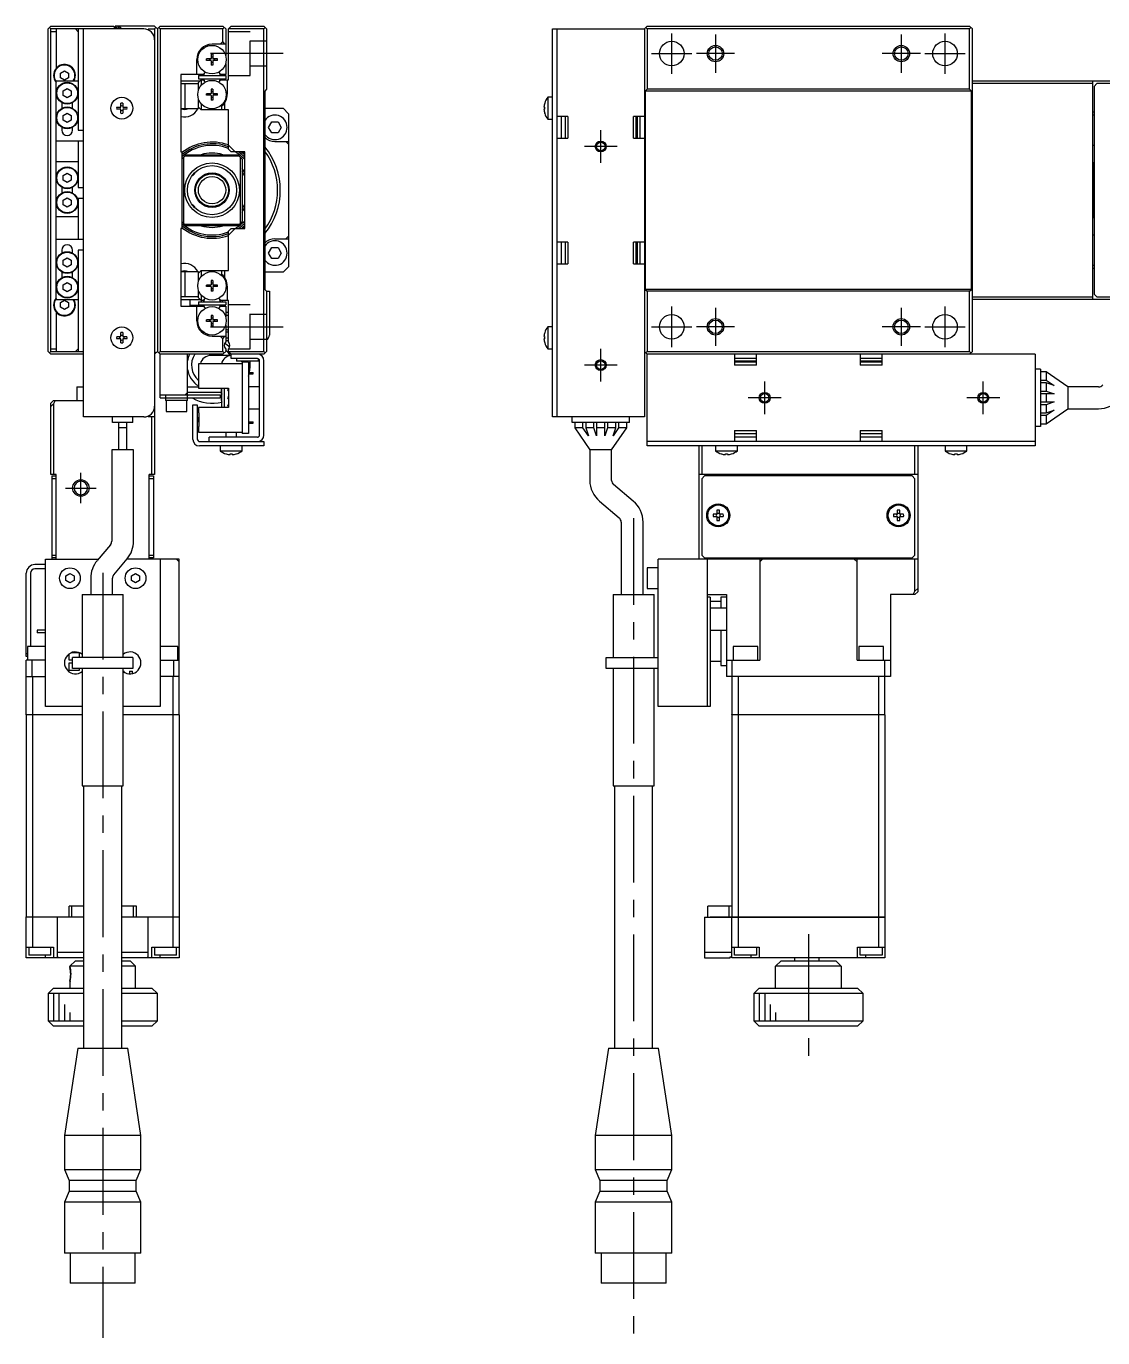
# Model space of a CAD drawing. Extents: x 0 to 743, y -8 to 393.
# Drawn here: x 393.2 to 590.2, y 75.8 to 315.8 of the extents above; entities that cross this region are included whole.
import ezdxf

# ---------------------------------------------------------------- set-up
doc = ezdxf.new("R2010")
doc.units = 0
doc.header["$LTSCALE"] = 0.5
doc.linetypes.add('CENTER', pattern=[50.8, 31.75, -6.35, 6.35, -6.35])
doc.linetypes.add('DASHED', pattern=[19.05, 12.7, -6.35])
for name, color, linetype in [('MSM_CENTER', 1, 'CENTER'), ('MSM_CONTINUOUS', 7, 'CONTINUOUS'), ('MSM_DASHED', 4, 'DASHED'), ('MSM_NARROW', 5, 'CONTINUOUS')]:
    doc.layers.add(name, color=color, linetype=linetype)

msp = doc.modelspace()

# ---------------------------------------------------------------- linework, layer by layer
at = {"layer": 'MSM_CENTER'}
for p, q in [((511.34, 307.09), (511.34, 314.49)), ((561.34, 307.09), (561.34, 314.49)), ((519.34, 314.29), (519.34, 307.29)), ((553.34, 314.29), (553.34, 307.29)), ((440.26, 310.79), (426.96, 310.79)), ((507.64, 310.79), (515.04, 310.79)), ((522.84, 310.79), (515.84, 310.79)), ((556.84, 310.79), (549.84, 310.79)), ((557.64, 310.79), (565.04, 310.79)), ((498.34, 290.79), (498.34, 296.79)), ((501.34, 293.79), (495.34, 293.79)), ((423.65, 288.54), (423.65, 288.54)), ((511.34, 257.09), (511.34, 264.49)), ((519.34, 264.29), (519.34, 257.29)), ((553.34, 264.29), (553.34, 257.29)), ((561.34, 257.09), (561.34, 264.49)), ((426.96, 260.79), (440.26, 260.79)), ((507.64, 260.79), (515.04, 260.79)), ((522.84, 260.79), (515.84, 260.79)), ((556.84, 260.79), (549.84, 260.79)), ((557.64, 260.79), (565.04, 260.79)), ((498.34, 250.79), (498.34, 256.79)), ((501.34, 253.79), (495.34, 253.79)), ((528.34, 244.79), (528.34, 250.79)), ((568.34, 244.79), (568.34, 250.79)), ((531.34, 247.79), (525.34, 247.79)), ((571.34, 247.79), (565.34, 247.79)), ((403.21, 228.49), (403.21, 234.09)), ((400.41, 231.29), (406.01, 231.29)), ((504.34, 225.79), (504.34, 75.79)), ((407.21, 215.79), (407.21, 75.79)), ((536.34, 149.64), (536.34, 125.79)), ((401.21, 143.79), (401.22, 143.79))]:
    msp.add_line(p, q, dxfattribs=at)
at = {"layer": 'MSM_CONTINUOUS'}
for p, q in [((397.21, 315.29), (397.71, 315.79)), ((397.21, 256.29), (397.21, 315.29)), ((397.71, 315.29), (397.46, 315.54)), ((397.71, 315.79), (409.21, 315.79)), ((414.71, 315.29), (397.71, 315.29)), ((397.71, 256.29), (397.71, 315.29)), ((398.71, 314.79), (397.71, 314.79)), ((398.71, 315.29), (398.71, 308.12)), ((402.21, 315.29), (402.71, 314.79)), ((402.71, 315.29), (402.71, 296.79)), ((403.71, 244.29), (403.71, 315.29)), ((409.21, 315.79), (409.71, 315.29)), ((409.46, 315.54), (409.21, 315.29)), ((409.31, 315.69), (409.51, 315.69)), ((409.41, 315.69), (409.51, 315.79)), ((416.71, 315.79), (409.51, 315.79)), ((409.81, 315.29), (409.81, 315.39)), ((409.99, 315.79), (409.99, 315.29)), ((410.71, 315.29), (410.21, 315.79)), ((410.21, 315.29), (410.21, 315.79)), ((415.51, 315.29), (416.71, 315.29)), ((417.21, 315.29), (416.71, 315.79)), ((416.96, 315.54), (416.71, 315.29)), ((416.71, 315.29), (416.71, 233.79)), ((417.21, 315.29), (417.71, 315.79)), ((417.21, 315.29), (417.21, 256.29)), ((417.71, 315.29), (417.46, 315.54)), ((417.71, 315.79), (429.21, 315.79)), ((417.71, 315.29), (417.71, 256.29)), ((429.21, 315.29), (417.71, 315.29)), ((429.21, 315.79), (429.71, 315.29)), ((429.46, 315.54), (429.21, 315.29)), ((429.21, 312.99), (429.21, 315.29)), ((429.71, 315.29), (429.71, 310.41)), ((430.21, 315.29), (430.71, 315.79)), ((430.21, 305.99), (430.21, 315.29)), ((436.71, 315.29), (430.21, 315.29)), ((430.71, 315.79), (436.71, 315.79)), ((436.71, 315.79), (437.21, 315.29)), ((436.96, 315.54), (436.71, 315.29)), ((436.71, 256.29), (436.71, 315.29)), ((437.21, 315.29), (437.21, 304.29)), ((489.54, 315.29), (506.34, 315.29)), ((489.54, 244.29), (489.54, 315.29)), ((490.34, 244.29), (490.34, 315.29)), ((506.84, 315.79), (506.34, 315.29)), ((506.34, 315.29), (506.34, 244.29)), ((506.59, 315.54), (506.84, 315.29)), ((506.84, 315.79), (565.84, 315.79)), ((506.84, 315.29), (506.84, 304.29)), ((565.84, 315.29), (506.84, 315.29)), ((566.34, 315.29), (565.84, 315.79)), ((565.84, 315.29), (566.09, 315.54)), ((565.84, 304.29), (565.84, 315.29)), ((566.34, 256.29), (566.34, 315.29)), ((429.71, 312.49), (427.21, 312.49)), ((429.21, 312.99), (428.71, 312.49)), ((429.57, 312.49), (429.21, 312.99)), ((424.41, 306.99), (424.41, 309.69)), ((427.01, 309.84), (426.21, 309.84)), ((426.21, 309.55), (426.21, 309.84)), ((426.74, 309.84), (426.74, 309.55)), ((427.36, 310.69), (427.07, 310.69)), ((427.07, 310.69), (427.07, 309.9)), ((427.36, 310.16), (427.07, 310.16)), ((427.36, 310.69), (427.36, 309.9)), ((428.21, 309.84), (427.42, 309.84)), ((427.68, 309.84), (427.68, 309.55)), ((428.21, 309.55), (428.21, 309.84)), ((399.46, 307.23), (400.21, 307.66)), ((399.46, 306.36), (399.46, 307.23)), ((400.21, 307.66), (400.96, 307.23)), ((400.96, 307.23), (400.96, 306.36)), ((425.84, 307.29), (425.66, 306.99)), ((427.01, 309.55), (426.21, 309.55)), ((427.07, 309.49), (427.07, 308.69)), ((427.07, 309.22), (427.36, 309.22)), ((427.36, 308.69), (427.07, 308.69)), ((427.36, 309.49), (427.36, 308.69)), ((428.21, 309.55), (427.42, 309.55)), ((428.76, 306.99), (428.59, 307.29)), ((429.71, 308.98), (429.71, 306.99)), ((398.71, 305.79), (402.71, 305.79)), ((398.71, 265.79), (398.71, 305.79)), ((400.21, 305.93), (399.46, 306.36)), ((400.96, 306.36), (400.21, 305.93)), ((421.51, 306.99), (421.51, 292.79)), ((425.66, 306.99), (421.51, 306.99)), ((421.51, 305.79), (425.01, 305.79)), ((424.71, 305.24), (421.51, 305.24)), ((422.21, 305.24), (422.21, 300.74)), ((424.71, 306.79), (424.71, 306.19)), ((424.71, 306.79), (429.71, 306.79)), ((424.71, 306.19), (429.71, 306.19)), ((424.71, 305.49), (425.21, 305.99)), ((424.71, 304.01), (424.71, 305.49)), ((425.21, 305.99), (425.21, 304.95)), ((425.21, 305.99), (425.66, 305.99)), ((425.79, 305.77), (425.66, 305.99)), ((425.78, 305.79), (425.79, 305.79)), ((428.76, 305.99), (428.64, 305.77)), ((428.64, 305.79), (428.65, 305.79)), ((429.71, 306.99), (428.76, 306.99)), ((428.76, 305.99), (430.21, 305.99)), ((429.71, 306.79), (429.71, 306.19)), ((429.99, 305.99), (429.99, 303.34)), ((566.34, 305.79), (609.84, 305.79)), ((588.34, 305.29), (566.34, 305.29)), ((588.34, 305.79), (588.34, 265.79)), ((589.14, 305.29), (588.64, 304.79)), ((603.14, 305.29), (589.14, 305.29)), ((399.96, 303.98), (400.71, 304.41)), ((399.96, 303.11), (399.96, 303.98)), ((400.71, 302.68), (399.96, 303.11)), ((400.71, 304.41), (401.46, 303.98)), ((401.46, 303.11), (400.71, 302.68)), ((401.46, 303.98), (401.46, 303.11)), ((424.71, 300.74), (424.71, 302.58)), ((427.01, 303.44), (426.21, 303.44)), ((426.21, 303.15), (426.21, 303.44)), ((427.01, 303.15), (426.21, 303.15)), ((426.74, 303.44), (426.74, 303.15)), ((427.36, 304.29), (427.07, 304.29)), ((427.07, 304.29), (427.07, 303.5)), ((427.36, 303.76), (427.07, 303.76)), ((427.07, 303.09), (427.07, 302.29)), ((427.07, 302.82), (427.36, 302.82)), ((427.36, 304.29), (427.36, 303.5)), ((427.36, 303.09), (427.36, 302.29)), ((428.21, 303.44), (427.42, 303.44)), ((428.21, 303.15), (427.42, 303.15)), ((427.68, 303.44), (427.68, 303.15)), ((428.21, 303.15), (428.21, 303.44)), ((437.21, 304.29), (436.86, 303.94)), ((436.86, 303.94), (436.86, 267.64)), ((489.54, 302.79), (488.64, 302.79)), ((488.64, 302.79), (488.64, 298.79)), ((506.84, 304.29), (506.49, 303.94)), ((506.49, 303.94), (506.49, 267.64)), ((566.19, 303.94), (506.49, 303.94)), ((565.84, 304.29), (506.84, 304.29)), ((566.19, 303.94), (565.84, 304.29)), ((566.19, 267.64), (566.19, 303.94)), ((588.64, 304.79), (588.64, 266.79)), ((399.71, 301.81), (399.71, 300.78)), ((401.71, 300.78), (401.71, 301.81)), ((409.79, 300.99), (410.51, 300.99)), ((410.51, 300.59), (409.79, 300.59)), ((410.51, 300.99), (410.51, 301.72)), ((410.51, 299.86), (410.51, 300.59)), ((410.91, 301.72), (410.91, 300.99)), ((410.91, 300.99), (411.64, 300.99)), ((411.64, 300.59), (410.91, 300.59)), ((410.91, 300.59), (410.91, 299.86)), ((421.51, 300.74), (424.71, 300.74)), ((425.21, 300.49), (424.71, 300.99)), ((425.21, 301.63), (425.21, 300.49)), ((430.21, 300.49), (425.21, 300.49)), ((427.36, 302.29), (427.07, 302.29)), ((429.01, 300.49), (429.01, 301.21)), ((429.51, 301.78), (429.51, 300.49)), ((430.21, 293.29), (430.21, 300.49)), ((436.86, 300.79), (440.21, 300.79)), ((441.21, 299.79), (440.21, 300.79)), ((487.95, 300.99), (488.08, 300.99)), ((488.08, 300.59), (487.95, 300.59)), ((488.08, 301.74), (488.08, 301.72)), ((488.08, 300.99), (488.08, 300.59)), ((588.64, 300.04), (588.34, 300.04)), ((399.96, 299.48), (400.71, 299.91)), ((399.96, 298.61), (399.96, 299.48)), ((400.71, 298.18), (399.96, 298.61)), ((400.71, 299.91), (401.46, 299.48)), ((401.46, 298.61), (400.71, 298.18)), ((401.46, 299.48), (401.46, 298.61)), ((437.56, 297.29), (438.14, 298.29)), ((438.14, 298.29), (439.29, 298.29)), ((439.29, 298.29), (439.87, 297.29)), ((441.21, 299.79), (441.21, 271.79)), ((488.08, 299.86), (488.08, 299.84)), ((488.64, 298.79), (489.54, 298.79)), ((492.34, 299.29), (490.34, 299.29)), ((491.14, 295.29), (491.14, 299.29)), ((491.84, 299.29), (491.84, 295.29)), ((492.34, 299.29), (492.34, 295.29)), ((504.34, 295.29), (504.34, 299.29)), ((506.34, 299.29), (504.34, 299.29)), ((504.84, 295.29), (504.84, 299.29)), ((505.04, 295.29), (505.04, 299.29)), ((505.54, 295.29), (505.54, 299.29)), ((588.64, 299.54), (588.34, 299.54)), ((399.71, 297.31), (399.71, 296.79)), ((401.71, 296.79), (401.71, 297.31)), ((402.71, 296.79), (403.71, 296.79)), ((438.14, 296.29), (437.56, 297.29)), ((439.29, 296.29), (438.14, 296.29)), ((439.87, 297.29), (439.29, 296.29)), ((490.34, 295.29), (492.34, 295.29)), ((504.34, 295.29), (506.34, 295.29)), ((403.71, 294.79), (398.71, 294.79)), ((402.71, 294.79), (402.71, 286.29)), ((430.21, 294), (431.42, 292.79)), ((430.71, 292.79), (430.21, 293.29)), ((438.71, 294.69), (441.21, 294.69)), ((440.71, 294.69), (441.21, 294.19)), ((588.34, 294.04), (588.64, 294.04)), ((402.71, 290.99), (398.71, 290.99)), ((421.51, 292.79), (421.71, 292.79)), ((421.71, 292.79), (421.71, 278.79)), ((421.71, 291.49), (422.51, 292.29)), ((422.01, 291.79), (422.01, 279.79)), ((432.21, 291.99), (422.21, 291.99)), ((422.51, 292.29), (431.91, 292.29)), ((433.21, 292.79), (430.71, 292.79)), ((431.91, 292.29), (432.71, 291.49)), ((432.41, 279.79), (432.41, 291.79)), ((432.71, 291.49), (432.71, 280.09)), ((433.21, 278.79), (433.21, 292.79)), ((588.54, 290.79), (588.34, 290.59)), ((588.54, 290.79), (588.54, 280.79)), ((588.64, 290.79), (588.54, 290.79)), ((399.96, 288.48), (400.71, 288.91)), ((399.96, 287.61), (399.96, 288.48)), ((400.71, 288.91), (401.46, 288.48)), ((401.46, 288.48), (401.46, 287.61)), ((423.65, 288.54), (423.79, 288.54)), ((423.79, 288.54), (424.01, 288.77)), ((423.79, 288.54), (423.79, 288.71)), ((424.01, 288.96), (424.01, 288.77)), ((399.71, 286.31), (399.71, 285.28)), ((400.71, 287.18), (399.96, 287.61)), ((401.46, 287.61), (400.71, 287.18)), ((401.71, 285.28), (401.71, 286.31)), ((402.71, 286.29), (403.71, 286.29)), ((399.96, 283.98), (400.71, 284.41)), ((399.96, 283.11), (399.96, 283.98)), ((400.71, 284.41), (401.46, 283.98)), ((401.46, 283.98), (401.46, 283.11)), ((403.71, 284.29), (402.71, 284.29)), ((402.71, 284.29), (402.71, 276.79)), ((398.71, 280.99), (402.71, 280.99)), ((400.71, 282.68), (399.96, 283.11)), ((401.46, 283.11), (400.71, 282.68)), ((423.79, 283.04), (423.65, 283.04)), ((423.79, 282.87), (423.79, 283.04)), ((424.01, 282.82), (423.79, 283.04)), ((424.01, 282.82), (424.01, 282.63)), ((588.34, 280.99), (588.54, 280.79)), ((421.71, 278.79), (421.51, 278.79)), ((421.51, 278.79), (421.51, 264.59)), ((422.51, 279.29), (421.71, 280.09)), ((422.21, 279.59), (432.21, 279.59)), ((431.91, 279.29), (422.51, 279.29)), ((431.42, 278.79), (430.21, 277.59)), ((430.21, 278.29), (430.71, 278.79)), ((430.71, 278.79), (433.21, 278.79)), ((432.71, 280.09), (431.91, 279.29)), ((588.54, 280.79), (588.64, 280.79)), ((403.71, 276.79), (398.71, 276.79)), ((430.21, 271.09), (430.21, 278.29)), ((438.71, 276.89), (441.21, 276.89)), ((441.21, 277.39), (440.71, 276.89)), ((492.34, 276.29), (490.34, 276.29)), ((491.14, 272.29), (491.14, 276.29)), ((491.84, 276.29), (491.84, 272.29)), ((492.34, 276.29), (492.34, 272.29)), ((504.34, 272.29), (504.34, 276.29)), ((506.34, 276.29), (504.34, 276.29)), ((504.84, 272.29), (504.84, 276.29)), ((505.04, 272.29), (505.04, 276.29)), ((505.54, 272.29), (505.54, 276.29)), ((588.64, 277.54), (588.34, 277.54)), ((399.71, 274.79), (399.71, 274.28)), ((401.71, 274.28), (401.71, 274.79)), ((403.71, 274.79), (402.71, 274.79)), ((402.71, 274.79), (402.71, 256.29)), ((437.56, 274.29), (438.14, 275.29)), ((438.14, 273.29), (437.56, 274.29)), ((438.14, 275.29), (439.29, 275.29)), ((439.29, 275.29), (439.87, 274.29)), ((439.87, 274.29), (439.29, 273.29)), ((399.96, 272.98), (400.71, 273.41)), ((399.96, 272.11), (399.96, 272.98)), ((400.71, 271.68), (399.96, 272.11)), ((400.71, 273.41), (401.46, 272.98)), ((401.46, 272.11), (400.71, 271.68)), ((401.46, 272.98), (401.46, 272.11)), ((439.29, 273.29), (438.14, 273.29)), ((440.21, 270.79), (441.21, 271.79)), ((490.34, 272.29), (492.34, 272.29)), ((504.34, 272.29), (506.34, 272.29)), ((588.34, 272.04), (588.64, 272.04)), ((588.34, 271.54), (588.64, 271.54)), ((399.71, 270.81), (399.71, 269.78)), ((399.96, 268.48), (400.71, 268.91)), ((400.71, 268.91), (401.46, 268.48)), ((401.71, 269.78), (401.71, 270.81)), ((424.71, 270.84), (421.51, 270.84)), ((422.21, 270.84), (422.21, 266.34)), ((424.71, 270.59), (425.21, 271.09)), ((424.71, 269.01), (424.71, 270.84)), ((425.21, 271.09), (425.21, 269.95)), ((425.21, 271.09), (430.21, 271.09)), ((427.36, 269.29), (427.07, 269.29)), ((427.07, 269.29), (427.07, 268.5)), ((427.36, 269.29), (427.36, 268.5)), ((429.01, 270.37), (429.01, 271.09)), ((429.51, 271.09), (429.51, 269.81)), ((440.21, 270.79), (436.86, 270.79)), ((399.96, 267.61), (399.96, 268.48)), ((400.71, 267.18), (399.96, 267.61)), ((401.46, 267.61), (400.71, 267.18)), ((401.46, 268.48), (401.46, 267.61)), ((424.71, 266.09), (424.71, 267.58)), ((425.21, 266.63), (425.21, 265.59)), ((427.01, 268.44), (426.21, 268.44)), ((426.21, 268.15), (426.21, 268.44)), ((427.01, 268.15), (426.21, 268.15)), ((426.74, 268.44), (426.74, 268.15)), ((427.36, 268.76), (427.07, 268.76)), ((427.07, 268.09), (427.07, 267.29)), ((427.07, 267.82), (427.36, 267.82)), ((427.36, 267.29), (427.07, 267.29)), ((427.36, 268.09), (427.36, 267.29)), ((428.21, 268.44), (427.42, 268.44)), ((428.21, 268.15), (427.42, 268.15)), ((427.68, 268.44), (427.68, 268.15)), ((428.21, 268.15), (428.21, 268.44)), ((429.99, 268.25), (429.99, 265.59)), ((436.86, 267.64), (437.21, 267.29)), ((437.21, 267.29), (437.71, 267.29)), ((437.21, 267.29), (437.21, 256.29)), ((437.71, 267.29), (437.71, 259.29)), ((506.49, 267.64), (506.84, 267.29)), ((566.19, 267.64), (506.49, 267.64)), ((506.84, 267.29), (506.84, 256.29)), ((565.84, 267.29), (506.84, 267.29)), ((565.84, 267.29), (566.19, 267.64)), ((565.84, 256.29), (565.84, 267.29)), ((588.64, 266.79), (589.14, 266.29)), ((398.71, 265.79), (402.71, 265.79)), ((399.46, 265.23), (400.21, 265.66)), ((399.46, 264.36), (399.46, 265.23)), ((400.21, 263.93), (399.46, 264.36)), ((400.21, 265.66), (400.96, 265.23)), ((400.96, 264.36), (400.21, 263.93)), ((400.96, 265.23), (400.96, 264.36)), ((421.51, 266.34), (424.71, 266.34)), ((421.51, 265.79), (425.01, 265.79)), ((421.51, 264.59), (425.66, 264.59)), ((423.21, 264.59), (423.21, 265.79)), ((424.79, 264.71), (423.21, 264.71)), ((424.41, 261.89), (424.41, 264.59)), ((425.21, 265.59), (424.71, 266.09)), ((424.71, 265.39), (424.71, 264.79)), ((424.71, 265.39), (429.71, 265.39)), ((424.71, 264.79), (429.71, 264.79)), ((424.91, 264.79), (424.86, 264.74)), ((425.21, 265.6), (425.21, 265.39)), ((425.66, 265.59), (425.21, 265.59)), ((425.66, 265.59), (425.79, 265.82)), ((425.66, 264.59), (425.84, 264.3)), ((425.78, 265.79), (425.79, 265.79)), ((428.59, 264.3), (428.76, 264.59)), ((428.64, 265.82), (428.76, 265.59)), ((428.64, 265.79), (428.64, 265.79)), ((428.64, 265.79), (428.65, 265.79)), ((428.64, 264.39), (428.64, 264.38)), ((430.21, 265.59), (428.76, 265.59)), ((428.76, 264.59), (429.71, 264.59)), ((429.14, 265.39), (429.14, 265.59)), ((429.14, 264.59), (429.14, 264.79)), ((429.71, 265.39), (429.71, 264.79)), ((429.71, 264.59), (429.71, 262.61)), ((430.21, 258.05), (430.21, 265.59)), ((566.34, 266.29), (588.34, 266.29)), ((603.84, 265.79), (566.34, 265.79)), ((589.14, 266.29), (603.14, 266.29)), ((398.71, 263.47), (398.71, 256.29)), ((427.01, 262.04), (426.21, 262.04)), ((426.21, 261.75), (426.21, 262.04)), ((427.01, 261.75), (426.21, 261.75)), ((426.74, 262.04), (426.74, 261.75)), ((427.36, 262.89), (427.07, 262.89)), ((427.07, 262.89), (427.07, 262.1)), ((427.36, 262.36), (427.07, 262.36)), ((427.07, 261.69), (427.07, 260.89)), ((427.36, 262.89), (427.36, 262.1)), ((427.36, 261.69), (427.36, 260.89)), ((428.21, 262.04), (427.42, 262.04)), ((428.21, 261.75), (427.42, 261.75)), ((427.68, 262.04), (427.68, 261.75)), ((428.21, 261.75), (428.21, 262.04)), ((430.21, 263.39), (429.71, 263.39)), ((430.21, 262.89), (429.71, 262.89)), ((410.51, 258.99), (410.51, 259.72)), ((410.91, 259.72), (410.91, 258.99)), ((427.07, 261.42), (427.36, 261.42)), ((427.36, 260.89), (427.07, 260.89)), ((429.71, 261.18), (429.71, 258.05)), ((430.21, 259.79), (429.71, 259.79)), ((488.08, 259.74), (488.08, 259.72)), ((489.54, 260.79), (488.64, 260.79)), ((488.64, 260.79), (488.64, 256.79)), ((409.79, 258.99), (410.51, 258.99)), ((410.51, 258.59), (409.79, 258.59)), ((410.51, 257.86), (410.51, 258.59)), ((410.91, 258.99), (411.64, 258.99)), ((411.64, 258.59), (410.91, 258.59)), ((410.91, 258.59), (410.91, 257.86)), ((427.21, 259.09), (429.71, 259.09)), ((428.71, 259.09), (429.21, 258.59)), ((429.21, 258.59), (429.57, 259.09)), ((429.21, 256.29), (429.21, 258.59)), ((429.71, 258.79), (430.21, 258.79)), ((429.71, 258.29), (430.21, 258.29)), ((487.95, 258.99), (488.08, 258.99)), ((488.08, 258.59), (487.95, 258.59)), ((488.08, 258.99), (488.08, 258.59)), ((488.08, 257.86), (488.08, 257.84)), ((397.71, 255.79), (397.21, 256.29)), ((397.46, 256.04), (397.71, 256.29)), ((397.71, 256.79), (398.71, 256.79)), ((397.71, 256.29), (403.71, 256.29)), ((403.71, 255.79), (397.71, 255.79)), ((402.71, 256.79), (402.21, 256.29)), ((416.71, 256.29), (416.96, 256.04)), ((416.71, 255.79), (417.21, 256.29)), ((417.71, 255.79), (417.21, 256.29)), ((417.46, 256.04), (417.71, 256.29)), ((417.71, 256.29), (429.21, 256.29)), ((429.21, 255.79), (417.71, 255.79)), ((417.71, 247.79), (417.71, 255.79)), ((422.71, 247.29), (422.71, 255.79)), ((430.71, 255.54), (427.01, 255.54)), ((429.21, 256.29), (429.46, 256.04)), ((429.71, 256.29), (429.21, 255.79)), ((429.71, 256.73), (429.71, 256.29)), ((430.21, 256.29), (430.21, 256.73)), ((430.21, 256.29), (436.71, 256.29)), ((430.71, 255.79), (430.21, 256.29)), ((430.71, 254.99), (430.71, 255.79)), ((436.71, 255.79), (430.71, 255.79)), ((435.51, 254.99), (430.71, 254.99)), ((431.71, 254.99), (431.71, 254.49)), ((435.71, 254.49), (431.71, 254.49)), ((432.71, 254.3), (432.71, 254.49)), ((435.71, 254.49), (435.71, 254.94)), ((435.91, 240.99), (435.91, 254.59)), ((436.71, 256.29), (436.96, 256.04)), ((437.21, 256.29), (436.71, 255.79)), ((436.71, 240.99), (436.71, 254.59)), ((488.64, 256.79), (489.54, 256.79)), ((506.34, 256.29), (506.84, 255.79)), ((506.84, 256.29), (506.59, 256.04)), ((506.84, 256.29), (565.84, 256.29)), ((577.84, 255.79), (506.84, 255.79)), ((506.84, 238.99), (506.84, 255.79)), ((522.84, 255.79), (522.84, 253.79)), ((526.84, 254.99), (522.84, 254.99)), ((526.84, 254.49), (522.84, 254.49)), ((526.84, 253.79), (526.84, 255.79)), ((545.84, 255.79), (545.84, 253.79)), ((549.84, 254.99), (545.84, 254.99)), ((549.84, 254.49), (545.84, 254.49)), ((549.84, 253.79), (549.84, 255.79)), ((566.09, 256.04), (565.84, 256.29)), ((565.84, 255.79), (566.34, 256.29)), ((577.84, 255.79), (577.84, 238.99)), ((432.71, 254.04), (424.71, 254.04)), ((424.71, 254.04), (424.71, 249.54)), ((433.91, 254.29), (432.71, 254.29)), ((432.71, 254.29), (432.71, 241.29)), ((433.91, 254.29), (433.91, 241.29)), ((433.91, 252.42), (434.71, 252.42)), ((433.91, 252.17), (434.71, 252.17)), ((434.71, 252.17), (434.71, 252.42)), ((526.84, 254.29), (522.84, 254.29)), ((526.84, 253.79), (522.84, 253.79)), ((549.84, 254.29), (545.84, 254.29)), ((549.84, 253.79), (545.84, 253.79)), ((578.84, 253.04), (577.84, 253.04)), ((578.84, 253.04), (578.84, 242.54)), ((579.84, 252.54), (578.84, 252.54)), ((583.84, 249.79), (579.84, 252.54)), ((579.84, 252.54), (579.84, 251.04)), ((402.46, 249.79), (403.71, 249.79)), ((402.46, 249.79), (402.46, 247.29)), ((422.71, 249.79), (424.71, 249.79)), ((435.91, 249.79), (433.91, 249.79)), ((578.84, 251.04), (579.84, 251.04)), ((579.84, 250.54), (578.84, 250.54)), ((579.84, 251.04), (581.29, 250.04)), ((581.29, 250.04), (579.84, 250.54)), ((579.84, 250.54), (579.84, 249.04)), ((583.84, 249.79), (583.84, 245.79)), ((589.44, 249.79), (583.84, 249.79)), ((397.71, 246.79), (398.21, 247.29)), ((398.52, 247.29), (398.21, 246.68)), ((398.21, 247.29), (403.71, 247.29)), ((428.71, 248.29), (417.71, 248.29)), ((417.71, 247.79), (428.71, 247.79)), ((418.71, 248.29), (418.71, 247.29)), ((422.71, 247.29), (418.71, 247.29)), ((418.81, 247.29), (418.81, 245.29)), ((422.71, 248.79), (422.21, 248.29)), ((422.61, 245.29), (422.61, 247.29)), ((428.86, 248.79), (422.71, 248.79)), ((424.71, 249.54), (430.21, 249.54)), ((428.71, 248.29), (428.71, 247.79)), ((428.86, 249.54), (428.86, 247.79)), ((429.01, 246.04), (429.01, 249.54)), ((429.51, 246.04), (429.51, 249.54)), ((430.21, 249.54), (430.21, 246.04)), ((578.84, 249.04), (579.84, 249.04)), ((581.29, 248.54), (578.84, 248.54)), ((579.84, 249.04), (581.29, 248.54)), ((579.84, 248.54), (579.84, 247.04)), ((397.71, 233.79), (397.71, 246.79)), ((398.21, 246.68), (397.71, 246.18)), ((398.21, 246.68), (398.21, 233.79)), ((418.81, 245.29), (422.61, 245.29)), ((423.71, 246.49), (424.51, 246.49)), ((423.71, 240.19), (423.71, 246.49)), ((424.51, 246.49), (424.51, 240.29)), ((424.71, 246.04), (424.71, 245.04)), ((430.21, 246.04), (424.71, 246.04)), ((424.71, 245.04), (424.81, 245.04)), ((424.81, 245.04), (424.81, 242.54)), ((433.91, 245.79), (435.91, 245.79)), ((578.84, 247.04), (581.29, 247.04)), ((579.84, 246.54), (578.84, 246.54)), ((578.84, 245.04), (579.84, 245.04)), ((581.29, 247.04), (579.84, 246.54)), ((579.84, 246.54), (579.84, 245.04)), ((579.84, 243.04), (583.84, 245.79)), ((581.29, 245.54), (579.84, 244.54)), ((579.84, 245.04), (581.29, 245.54)), ((583.84, 245.79), (589.44, 245.79)), ((414.71, 244.29), (403.71, 244.29)), ((409.01, 243.29), (409.01, 244.29)), ((412.71, 243.29), (409.01, 243.29)), ((410.11, 243.29), (410.11, 238.29)), ((411.61, 238.29), (411.61, 243.29)), ((412.71, 243.29), (412.71, 244.29)), ((416.71, 244.29), (415.51, 244.29)), ((416.21, 233.79), (416.21, 244.29)), ((424.81, 244.24), (424.71, 244.24)), ((424.71, 244.24), (424.71, 243.34)), ((424.81, 243.87), (424.71, 243.87)), ((424.81, 243.72), (424.71, 243.72)), ((424.81, 243.34), (424.71, 243.34)), ((424.71, 242.54), (424.81, 242.54)), ((424.71, 242.54), (424.71, 241.54)), ((433.91, 243.42), (434.71, 243.42)), ((433.91, 243.17), (434.71, 243.17)), ((434.71, 243.17), (434.71, 243.42)), ((506.34, 244.29), (489.54, 244.29)), ((493.09, 243.29), (493.09, 244.29)), ((503.59, 243.29), (493.09, 243.29)), ((493.59, 243.29), (493.59, 242.29)), ((495.09, 242.29), (495.09, 243.29)), ((495.59, 243.29), (495.59, 242.29)), ((497.09, 242.29), (497.09, 243.29)), ((497.59, 243.29), (497.59, 240.84)), ((499.09, 240.84), (499.09, 243.29)), ((499.59, 243.29), (499.59, 242.29)), ((501.09, 242.29), (501.09, 243.29)), ((501.59, 243.29), (501.59, 242.29)), ((503.09, 242.29), (503.09, 243.29)), ((503.59, 243.29), (503.59, 244.29)), ((578.84, 242.54), (577.84, 242.54)), ((579.84, 244.54), (578.84, 244.54)), ((578.84, 243.04), (579.84, 243.04)), ((579.84, 244.54), (579.84, 243.04)), ((411.61, 242.29), (410.11, 242.29)), ((424.71, 241.54), (432.71, 241.54)), ((426.71, 239.79), (426.71, 240.59)), ((435.51, 240.59), (426.71, 240.59)), ((429.71, 241.54), (429.71, 240.59)), ((431.71, 240.59), (431.71, 241.54)), ((433.91, 241.29), (432.71, 241.29)), ((493.59, 242.29), (496.34, 238.29)), ((495.09, 242.29), (493.59, 242.29)), ((496.09, 240.84), (495.09, 242.29)), ((495.59, 242.29), (496.09, 240.84)), ((497.09, 242.29), (495.59, 242.29)), ((497.59, 240.84), (497.09, 242.29)), ((499.09, 242.29), (497.59, 242.29)), ((499.59, 242.29), (499.09, 240.84)), ((501.09, 242.29), (499.59, 242.29)), ((500.34, 238.29), (503.09, 242.29)), ((500.59, 240.84), (501.09, 242.29)), ((501.59, 242.29), (500.59, 240.84)), ((503.09, 242.29), (501.59, 242.29)), ((522.84, 241.79), (526.84, 241.79)), ((522.84, 241.79), (522.84, 239.79)), ((522.84, 241.29), (526.84, 241.29)), ((526.84, 240.59), (522.84, 240.59)), ((526.84, 239.79), (526.84, 241.79)), ((545.84, 241.79), (549.84, 241.79)), ((545.84, 241.79), (545.84, 239.79)), ((545.84, 241.29), (549.84, 241.29)), ((549.84, 240.59), (545.84, 240.59)), ((549.84, 239.79), (549.84, 241.79)), ((408.86, 238.29), (408.86, 221.56)), ((412.86, 238.29), (408.86, 238.29)), ((412.86, 221.56), (412.86, 238.29)), ((436.71, 238.99), (424.91, 238.99)), ((425.01, 239.79), (436.71, 239.79)), ((428.71, 238.99), (428.71, 238.1)), ((428.71, 238.1), (432.71, 238.1)), ((432.71, 238.1), (432.71, 238.99)), ((436.71, 239.79), (436.71, 238.99)), ((500.34, 238.29), (496.34, 238.29)), ((496.34, 238.29), (496.34, 232.69)), ((500.34, 232.69), (500.34, 238.29)), ((577.84, 239.79), (506.84, 239.79)), ((577.84, 238.99), (506.84, 238.99)), ((516.34, 218.29), (516.34, 238.99)), ((516.84, 238.99), (516.84, 233.79)), ((519.34, 238.99), (519.34, 238.1)), ((519.34, 238.1), (523.34, 238.1)), ((523.34, 238.1), (523.34, 238.99)), ((555.84, 233.79), (555.84, 238.99)), ((556.34, 238.99), (556.34, 212.29)), ((561.34, 238.99), (561.34, 238.1)), ((561.34, 238.1), (565.34, 238.1)), ((565.34, 238.1), (565.34, 238.99)), ((429.76, 237.54), (429.79, 237.54)), ((430.51, 237.54), (430.91, 237.54)), ((430.51, 237.41), (430.51, 237.54)), ((430.91, 237.54), (430.91, 237.41)), ((431.64, 237.54), (431.66, 237.54)), ((520.39, 237.54), (520.41, 237.54)), ((521.14, 237.54), (521.54, 237.54)), ((521.14, 237.41), (521.14, 237.54)), ((521.54, 237.54), (521.54, 237.41)), ((522.27, 237.54), (522.29, 237.54)), ((562.39, 237.54), (562.41, 237.54)), ((563.14, 237.54), (563.54, 237.54)), ((563.14, 237.41), (563.14, 237.54)), ((563.54, 237.54), (563.54, 237.41)), ((564.27, 237.54), (564.29, 237.54)), ((398.71, 233.79), (397.71, 233.79)), ((397.91, 233.49), (398.71, 233.49)), ((397.91, 233.49), (397.91, 218.29)), ((398.71, 232.99), (397.91, 232.99)), ((398.71, 218.29), (398.71, 233.79)), ((415.71, 218.29), (415.71, 233.79)), ((416.71, 233.79), (415.71, 233.79)), ((415.71, 233.49), (416.51, 233.49)), ((416.51, 232.99), (415.71, 232.99)), ((416.51, 233.49), (416.51, 218.49)), ((556.34, 233.79), (516.34, 233.79)), ((517.34, 233.49), (516.84, 232.99)), ((516.84, 232.99), (516.84, 218.99)), ((555.34, 233.49), (517.34, 233.49)), ((522.09, 233.79), (522.09, 233.49)), ((522.59, 233.79), (522.59, 233.49)), ((528.09, 233.49), (528.09, 233.79)), ((531.54, 233.79), (531.34, 233.59)), ((541.34, 233.59), (531.34, 233.59)), ((531.34, 233.59), (531.34, 233.49)), ((541.34, 233.59), (541.14, 233.79)), ((541.34, 233.49), (541.34, 233.59)), ((544.59, 233.79), (544.59, 233.49)), ((550.09, 233.49), (550.09, 233.79)), ((550.59, 233.49), (550.59, 233.79)), ((555.84, 232.99), (555.34, 233.49)), ((555.84, 218.99), (555.84, 232.99)), ((504.3, 228.9), (500.69, 231.93)), ((498.12, 228.86), (501.73, 225.84)), ((519.6, 226.53), (518.92, 226.53)), ((518.92, 226.05), (519.6, 226.05)), ((519.6, 227.21), (519.6, 226.53)), ((519.6, 226.05), (519.6, 225.37)), ((520.08, 226.53), (520.08, 227.21)), ((520.76, 226.53), (520.08, 226.53)), ((520.08, 225.37), (520.08, 226.05)), ((520.08, 226.05), (520.76, 226.05)), ((552.6, 226.53), (551.92, 226.53)), ((551.92, 226.05), (552.6, 226.05)), ((552.6, 227.21), (552.6, 226.53)), ((552.6, 226.05), (552.6, 225.37)), ((553.08, 226.53), (553.08, 227.21)), ((553.76, 226.53), (553.08, 226.53)), ((553.08, 225.37), (553.08, 226.05)), ((553.08, 226.05), (553.76, 226.05)), ((502.08, 225.07), (502.08, 211.79)), ((506.08, 211.79), (506.08, 225.07)), ((408.63, 220.92), (406.18, 218)), ((397.91, 218.99), (398.71, 218.99)), ((398.71, 218.49), (397.91, 218.49)), ((415.71, 218.99), (416.51, 218.99)), ((416.51, 218.49), (415.71, 218.49)), ((516.84, 218.99), (517.34, 218.49)), ((517.34, 218.49), (555.34, 218.49)), ((522.09, 218.49), (522.09, 218.29)), ((526.34, 218.49), (526.34, 218.29)), ((527.34, 218.49), (527.34, 218.29)), ((528.84, 218.49), (528.84, 218.29)), ((543.84, 218.29), (543.84, 218.49)), ((545.34, 218.49), (545.34, 218.29)), ((546.34, 218.29), (546.34, 218.49)), ((550.59, 218.29), (550.59, 218.49)), ((555.34, 218.49), (555.84, 218.99)), ((396.71, 217.29), (394.81, 217.29)), ((396.71, 216.49), (394.81, 216.49)), ((396.71, 191.29), (396.71, 218.29)), ((396.71, 218.29), (406.43, 218.29)), ((409.24, 215.43), (411.69, 218.35)), ((421.21, 218.29), (411.65, 218.29)), ((417.71, 218.29), (417.71, 191.29)), ((420.71, 218.29), (421.21, 217.79)), ((421.21, 189.84), (421.21, 218.29)), ((506.84, 216.69), (506.84, 212.89)), ((508.84, 216.69), (506.84, 216.69)), ((508.84, 191.29), (508.84, 218.29)), ((556.34, 218.29), (508.84, 218.29)), ((517.84, 218.29), (517.84, 191.29)), ((527.44, 217.79), (527.94, 218.29)), ((527.44, 218.29), (527.44, 199.79)), ((544.74, 218.29), (545.24, 217.79)), ((545.24, 199.79), (545.24, 218.29)), ((555.84, 212.41), (555.84, 218.29)), ((393.21, 200.49), (393.21, 215.69)), ((394.01, 215.69), (394.01, 202.29)), ((400.46, 215.23), (401.21, 215.66)), ((400.46, 214.36), (400.46, 215.23)), ((401.21, 213.93), (400.46, 214.36)), ((401.21, 215.66), (401.96, 215.23)), ((401.96, 214.36), (401.21, 213.93)), ((401.96, 215.23), (401.96, 214.36)), ((405.01, 214.78), (405.01, 211.79)), ((409.01, 211.79), (409.01, 214.78)), ((412.46, 215.23), (413.21, 215.66)), ((412.46, 214.36), (412.46, 215.23)), ((413.21, 213.93), (412.46, 214.36)), ((413.21, 215.66), (413.96, 215.23)), ((413.96, 214.36), (413.21, 213.93)), ((413.96, 215.23), (413.96, 214.36)), ((403.46, 211.79), (410.96, 211.79)), ((403.46, 211.79), (403.46, 200.29)), ((410.96, 200.29), (410.96, 211.79)), ((500.59, 211.79), (508.09, 211.79)), ((500.59, 211.79), (500.59, 200.29)), ((506.84, 212.89), (508.84, 212.89)), ((508.09, 200.29), (508.09, 211.79)), ((517.84, 211.79), (521.34, 211.79)), ((518.34, 211.29), (517.84, 211.29)), ((518.34, 211.29), (518.34, 191.29)), ((521.34, 211.29), (520.34, 211.29)), ((520.34, 211.29), (520.34, 209.29)), ((521.34, 211.79), (521.34, 196.79)), ((555.84, 211.79), (551.34, 211.79)), ((551.34, 211.79), (551.34, 196.79)), ((555.53, 211.79), (555.84, 212.41)), ((555.84, 212.41), (556.34, 212.91)), ((556.34, 212.29), (555.84, 211.79)), ((520.34, 210.54), (518.34, 210.54)), ((521.34, 209.29), (518.34, 209.29)), ((396.71, 205.29), (395.21, 205.29)), ((395.21, 205.29), (395.21, 204.79)), ((396.71, 204.79), (395.21, 204.79)), ((518.34, 205.29), (521.34, 205.29)), ((520.34, 205.29), (520.34, 198.79)), ((396.71, 202.29), (393.46, 202.29)), ((393.46, 202.29), (393.46, 199.79)), ((420.96, 202.29), (417.71, 202.29)), ((420.96, 199.79), (420.96, 202.29)), ((527.09, 202.29), (522.59, 202.29)), ((522.59, 202.29), (522.59, 199.79)), ((527.09, 199.79), (527.09, 202.29)), ((550.09, 202.29), (545.59, 202.29)), ((545.59, 202.29), (545.59, 199.79)), ((550.09, 199.79), (550.09, 202.29)), ((393.21, 200.99), (393.46, 200.99)), ((393.46, 200.49), (393.21, 200.49)), ((396.71, 199.79), (393.21, 199.79)), ((393.21, 189.84), (393.21, 199.79)), ((394.21, 199.79), (394.21, 196.79)), ((400.99, 200.88), (400.99, 199.88)), ((400.99, 199.88), (401.71, 199.88)), ((401.71, 199.22), (400.99, 199.22)), ((400.99, 199.22), (400.99, 197.97)), ((402.99, 201.13), (401.41, 201.13)), ((401.71, 198.29), (401.71, 200.29)), ((412.71, 200.29), (401.71, 200.29)), ((402.99, 200.29), (402.99, 201.13)), ((412.71, 200.29), (412.71, 198.29)), ((417.71, 199.79), (421.21, 199.79)), ((420.21, 196.79), (420.21, 199.79)), ((499.34, 198.29), (499.34, 200.29)), ((499.34, 200.29), (508.84, 200.29)), ((520.34, 199.54), (518.34, 199.54)), ((521.34, 199.79), (527.44, 199.79)), ((522.34, 199.79), (522.34, 189.84)), ((545.24, 199.79), (551.34, 199.79)), ((550.34, 189.84), (550.34, 199.79)), ((400.99, 197.97), (402.99, 197.97)), ((412.71, 198.29), (401.71, 198.29)), ((402.99, 197.97), (402.99, 198.29)), ((403.46, 198.29), (403.46, 176.79)), ((410.96, 176.79), (410.96, 198.29)), ((410.96, 197.79), (411.14, 197.79)), ((411.14, 197.61), (411.14, 197.79)), ((412.14, 197.79), (412.14, 197.29)), ((412.14, 197.79), (412.64, 197.79)), ((412.64, 197.34), (412.64, 197.79)), ((508.84, 198.29), (499.34, 198.29)), ((500.59, 198.29), (500.59, 176.79)), ((508.09, 176.79), (508.09, 198.29)), ((520.34, 198.79), (521.34, 198.79)), ((393.21, 196.79), (396.71, 196.79)), ((394.37, 196.79), (394.37, 189.84)), ((421.21, 196.79), (417.71, 196.79)), ((420.06, 196.79), (420.06, 189.84)), ((551.34, 196.79), (521.34, 196.79)), ((523.49, 196.79), (523.49, 189.84)), ((549.18, 196.79), (549.18, 189.84)), ((393.21, 189.84), (403.46, 189.84)), ((393.21, 189.79), (393.21, 152.84)), ((403.46, 189.79), (393.21, 189.79)), ((393.22, 189.79), (393.22, 189.84)), ((394.37, 189.79), (394.37, 189.84)), ((394.37, 189.79), (394.37, 152.84)), ((403.46, 191.29), (396.71, 191.29)), ((417.71, 191.29), (410.96, 191.29)), ((410.96, 189.84), (421.21, 189.84)), ((421.21, 189.79), (410.96, 189.79)), ((420.06, 189.79), (420.06, 189.84)), ((420.06, 189.79), (420.06, 152.84)), ((421.2, 189.79), (421.2, 189.84)), ((421.21, 189.79), (421.21, 152.84)), ((518.34, 191.29), (508.84, 191.29)), ((522.34, 189.84), (550.34, 189.84)), ((522.34, 189.79), (522.34, 152.84)), ((550.34, 189.79), (522.34, 189.79)), ((522.35, 189.79), (522.35, 189.84)), ((523.49, 189.79), (523.49, 152.84)), ((523.5, 189.79), (523.5, 189.84)), ((549.18, 189.79), (549.18, 189.84)), ((549.18, 189.79), (549.18, 152.84)), ((550.33, 189.79), (550.33, 189.84)), ((550.34, 189.79), (550.34, 152.84)), ((403.46, 176.79), (410.96, 176.79)), ((403.71, 176.79), (403.71, 128.79)), ((410.71, 128.79), (410.71, 176.79)), ((500.59, 176.79), (508.09, 176.79)), ((500.84, 176.79), (500.84, 128.79)), ((507.84, 128.79), (507.84, 176.79)), ((401.06, 152.84), (401.06, 154.79)), ((403.71, 154.79), (401.06, 154.79)), ((401.56, 152.79), (401.56, 154.79)), ((413.37, 154.79), (410.71, 154.79)), ((412.87, 152.79), (412.87, 154.79)), ((413.37, 152.84), (413.37, 154.79)), ((517.94, 152.79), (517.94, 154.79)), ((522.34, 154.79), (517.94, 154.79)), ((521.84, 152.84), (521.84, 154.79)), ((393.21, 152.84), (401.56, 152.84)), ((393.21, 145.29), (393.21, 152.79)), ((403.71, 152.79), (393.21, 152.79)), ((393.22, 152.79), (393.22, 152.84)), ((394.37, 152.79), (394.37, 152.84)), ((394.37, 152.79), (394.37, 147.29)), ((398.96, 146.34), (398.96, 152.79)), ((421.21, 152.79), (410.71, 152.79)), ((412.87, 152.84), (421.21, 152.84)), ((415.46, 152.79), (415.46, 146.34)), ((420.06, 152.79), (420.06, 152.84)), ((420.06, 152.79), (420.06, 147.29)), ((421.2, 152.79), (421.2, 152.84)), ((421.21, 152.79), (421.21, 145.29)), ((517.34, 152.79), (517.34, 146.34)), ((517.34, 152.79), (550.34, 152.79)), ((518.34, 152.79), (518.34, 152.84)), ((518.34, 152.84), (550.34, 152.84)), ((522.34, 145.29), (522.34, 152.79)), ((522.35, 152.79), (522.35, 152.84)), ((523.49, 152.79), (523.49, 147.29)), ((523.5, 152.79), (523.5, 152.84)), ((549.18, 152.79), (549.18, 152.84)), ((549.18, 152.79), (549.18, 147.29)), ((550.33, 152.79), (550.33, 152.84)), ((550.34, 152.79), (550.34, 145.29)), ((393.21, 147.29), (398.21, 147.29)), ((393.71, 147.29), (393.71, 145.79)), ((397.71, 145.79), (397.71, 147.29)), ((398.21, 147.29), (398.21, 145.29)), ((416.21, 145.29), (416.21, 147.29)), ((416.21, 147.29), (421.21, 147.29)), ((416.71, 147.29), (416.71, 145.79)), ((420.71, 145.79), (420.71, 147.29)), ((522.34, 147.29), (527.34, 147.29)), ((522.84, 145.79), (522.84, 147.29)), ((526.84, 147.29), (526.84, 145.79)), ((527.34, 147.29), (527.34, 145.29)), ((545.34, 145.29), (545.34, 147.29)), ((545.34, 147.29), (550.34, 147.29)), ((545.84, 145.79), (545.84, 147.29)), ((549.84, 147.29), (549.84, 145.79)), ((403.71, 145.29), (393.21, 145.29)), ((397.71, 145.79), (393.71, 145.79)), ((396.71, 145.29), (396.71, 145.79)), ((398.96, 146.34), (403.71, 146.34)), ((398.96, 145.49), (398.96, 146.29)), ((403.71, 146.29), (398.96, 146.29)), ((398.96, 145.49), (398.99, 145.49)), ((398.99, 145.49), (398.99, 145.29)), ((399.01, 146.29), (399.01, 146.34)), ((401.21, 143.79), (402.21, 144.79)), ((402.21, 144.79), (403.71, 144.79)), ((410.71, 146.34), (415.46, 146.34)), ((415.46, 146.29), (410.71, 146.29)), ((421.21, 145.29), (410.71, 145.29)), ((410.71, 144.79), (412.21, 144.79)), ((412.21, 144.79), (413.21, 143.79)), ((415.41, 146.29), (415.41, 146.34)), ((415.44, 145.49), (415.46, 145.49)), ((415.44, 145.29), (415.44, 145.49)), ((415.46, 146.29), (415.46, 145.49)), ((420.71, 145.79), (416.71, 145.79)), ((417.71, 145.29), (417.71, 145.79)), ((517.34, 146.34), (522.34, 146.34)), ((517.34, 146.29), (517.34, 145.29)), ((522.34, 146.29), (517.34, 146.29)), ((517.34, 145.29), (522.04, 145.29)), ((517.39, 146.29), (517.39, 146.34)), ((522.04, 145.29), (522.04, 145.49)), ((522.04, 145.49), (522.34, 145.49)), ((550.34, 145.29), (522.34, 145.29)), ((526.84, 145.79), (522.84, 145.79)), ((525.84, 145.29), (525.84, 145.79)), ((531.34, 144.79), (530.34, 143.79)), ((531.34, 144.79), (541.34, 144.79)), ((533.84, 144.79), (533.84, 145.29)), ((538.34, 144.79), (538.34, 145.29)), ((542.34, 143.79), (541.34, 144.79)), ((549.84, 145.79), (545.84, 145.79)), ((546.84, 145.29), (546.84, 145.79)), ((403.71, 143.79), (401.21, 143.79)), ((401.21, 143.79), (401.21, 143.54)), ((413.21, 143.79), (410.71, 143.79)), ((413.21, 139.79), (413.21, 143.79)), ((530.34, 139.79), (530.34, 143.79)), ((542.34, 143.79), (530.34, 143.79)), ((542.34, 143.79), (542.34, 139.79)), ((398.21, 139.79), (397.21, 138.79)), ((398.21, 139.79), (403.71, 139.79)), ((401.21, 141.04), (401.21, 140.79)), ((401.21, 140.79), (401.21, 139.79)), ((410.71, 139.79), (416.21, 139.79)), ((417.21, 138.79), (416.21, 139.79)), ((527.34, 139.79), (526.34, 138.79)), ((527.34, 139.79), (545.34, 139.79)), ((546.34, 138.79), (545.34, 139.79)), ((403.71, 138.79), (397.21, 138.79)), ((397.21, 138.79), (397.21, 133.79)), ((417.21, 138.79), (410.71, 138.79)), ((417.21, 133.79), (417.21, 138.79)), ((546.34, 138.79), (526.34, 138.79)), ((526.34, 138.79), (526.34, 133.79)), ((546.34, 133.79), (546.34, 138.79)), ((397.21, 133.79), (403.71, 133.79)), ((397.21, 133.79), (398.21, 132.79)), ((403.71, 132.79), (398.21, 132.79)), ((410.71, 133.79), (417.21, 133.79)), ((416.21, 132.79), (410.71, 132.79)), ((416.21, 132.79), (417.21, 133.79)), ((526.34, 133.79), (546.34, 133.79)), ((526.34, 133.79), (527.34, 132.79)), ((545.34, 132.79), (527.34, 132.79)), ((545.34, 132.79), (546.34, 133.79)), ((402.64, 128.79), (400.21, 112.79)), ((402.64, 128.79), (411.78, 128.79)), ((414.21, 112.79), (411.78, 128.79)), ((499.77, 128.79), (497.34, 112.79)), ((499.77, 128.79), (508.91, 128.79)), ((511.34, 112.79), (508.91, 128.79)), ((414.21, 112.79), (400.21, 112.79)), ((400.21, 112.79), (400.21, 106.59)), ((414.21, 106.59), (414.21, 112.79)), ((497.34, 112.79), (497.34, 106.59)), ((511.34, 112.79), (497.34, 112.79)), ((511.34, 106.59), (511.34, 112.79)), ((400.21, 106.59), (414.21, 106.59)), ((400.21, 106.59), (401.06, 104.59)), ((413.36, 104.59), (414.21, 106.59)), ((497.34, 106.59), (498.19, 104.59)), ((497.34, 106.59), (511.34, 106.59)), ((510.49, 104.59), (511.34, 106.59)), ((413.36, 104.59), (401.06, 104.59)), ((401.06, 104.59), (401.06, 102.59)), ((413.36, 102.59), (413.36, 104.59)), ((498.19, 104.59), (498.19, 102.59)), ((510.49, 104.59), (498.19, 104.59)), ((510.49, 102.59), (510.49, 104.59)), ((401.06, 102.59), (400.21, 100.59)), ((401.06, 102.59), (413.36, 102.59)), ((414.21, 100.59), (413.36, 102.59)), ((498.19, 102.59), (497.34, 100.59)), ((498.19, 102.59), (510.49, 102.59)), ((511.34, 100.59), (510.49, 102.59)), ((414.21, 100.59), (400.21, 100.59)), ((400.21, 100.59), (400.21, 91.29)), ((414.21, 91.29), (414.21, 100.59)), ((497.34, 100.59), (497.34, 91.29)), ((511.34, 100.59), (497.34, 100.59)), ((511.34, 91.29), (511.34, 100.59)), ((414.21, 91.29), (400.21, 91.29)), ((401.26, 91.29), (401.26, 85.79)), ((413.16, 85.79), (413.16, 91.29)), ((511.34, 91.29), (497.34, 91.29)), ((498.39, 91.29), (498.39, 85.79)), ((510.29, 85.79), (510.29, 91.29)), ((413.16, 85.79), (401.26, 85.79)), ((510.29, 85.79), (498.39, 85.79))]:
    msp.add_line(p, q, dxfattribs=at)
for centre, radius in [((427.21, 309.69), 2.6), ((511.34, 310.79), 2.25), ((519.34, 310.79), 1.23), ((553.34, 310.79), 1.23), ((561.34, 310.79), 2.25), ((400.71, 303.54), 2), ((400.71, 303.54), 1.9), ((427.21, 303.29), 2.6), ((410.71, 300.79), 2), ((400.71, 299.04), 2), ((400.71, 299.04), 1.9), ((498.34, 293.79), 0.783), ((427.21, 285.79), 5), ((400.71, 288.04), 2), ((400.71, 288.04), 1.9), ((427.21, 285.79), 4.5), ((427.21, 285.79), 3.15), ((427.21, 285.79), 3), ((400.71, 283.54), 2), ((400.71, 283.54), 1.9), ((400.71, 272.54), 2), ((400.71, 272.54), 1.9), ((400.71, 268.04), 2), ((400.71, 268.04), 1.9), ((427.21, 268.29), 2.6), ((427.21, 261.89), 2.6), ((511.34, 260.79), 2.25), ((519.34, 260.79), 1.23), ((553.34, 260.79), 1.23), ((561.34, 260.79), 2.25), ((410.71, 258.79), 2), ((498.34, 253.79), 0.783), ((528.34, 247.79), 0.783), ((568.34, 247.79), 0.783), ((519.84, 226.29), 2.1), ((519.84, 226.29), 1.9), ((552.84, 226.29), 2.1), ((552.84, 226.29), 1.9), ((401.21, 214.79), 1.9), ((413.21, 214.79), 1.9)]:
    msp.add_circle(centre, radius, dxfattribs=at)
at = {"layer": 'MSM_CONTINUOUS', "extrusion": (0, 0, -1)}
msp.add_circle((-403.21, 231.29), 1.23, dxfattribs=at)
at = {"layer": 'MSM_CONTINUOUS'}
for centre, radius, start, end in [((409.51, 315.39), 0.3, 0, 90), ((414.71, 313.29), 2, 0, 90), ((427.21, 309.69), 2.8, 90, 180), ((427.01, 309.9), 0.06, 270, 0), ((427.42, 309.9), 0.06, 180, 270), ((400.21, 306.79), 2, 330, 221.4096), ((400.21, 306.79), 1.9, 328.2431, 217.8636), ((427.21, 306.49), 1.59, 143.8028, 169.107), ((427.33, 306.38), 1.75, 142.994, 148.6217), ((427.01, 309.49), 0.06, 0, 90), ((427.42, 309.49), 0.06, 90, 180), ((427.1, 306.38), 1.75, 31.3783, 37.006), ((427.21, 306.49), 1.59, 10.893, 36.1972), ((427.21, 306.49), 1.59, 190.8931, 216.1973), ((427.33, 306.61), 1.75, 208.6217, 217.006), ((427.21, 306.49), 1.59, 323.8027, 349.1069), ((427.1, 306.61), 1.75, 322.994, 331.3783), ((427.01, 303.5), 0.06, 270, 0), ((427.01, 303.09), 0.06, 0, 90), ((427.42, 303.5), 0.06, 180, 270), ((427.42, 303.09), 0.06, 90, 180), ((427.19, 303.34), 2.8, 310.6764, 0), ((491.14, 300.79), 3.2, 141.3178, 162.73), ((410.71, 300.79), 0.95, 167.8468, 192.1532), ((410.71, 300.79), 0.435, 152.6335, 207.3665), ((410.71, 300.79), 0.95, 77.8468, 102.1532), ((410.71, 300.79), 0.435, 62.6335, 117.3665), ((410.71, 300.79), 0.435, 242.6335, 297.3665), ((410.71, 300.79), 0.435, 332.6335, 27.3665), ((410.71, 300.79), 0.95, 347.8468, 12.1532), ((422.21, 301.79), 2.6, 254.3815, 336.1812), ((491.14, 300.79), 3.19, 163.0947, 176.4097), ((491.14, 300.79), 3.19, 183.5903, 196.9053), ((410.71, 300.79), 0.95, 257.8468, 282.1532), ((438.71, 297.29), 2.25, 214.6921, 145.3079), ((491.14, 300.79), 3.2, 197.27, 218.6822), ((400.71, 296.79), 1, 180, 0), ((438.71, 297.29), 2.6, 224.6397, 270), ((427.21, 285.79), 8.8, 70.0677, 128.6822), ((427.21, 285.79), 8.5, 69.3327, 130.3202), ((427.21, 285.79), 8.2, 68.5399, 132.1236), ((427.21, 285.79), 12.5, 320.5338, 39.4662), ((427.21, 285.79), 12, 323.5298, 36.4702), ((427.21, 285.79), 6.8, 72.9174, 107.0826), ((427.21, 285.79), 8.2, 42.9703, 58.6119), ((427.21, 285.79), 8.5, 45.0991, 55.4397), ((427.21, 285.79), 8.8, 47.0141, 52.6982), ((427.21, 285.79), 9, 48.1897, 51.0576), ((427.21, 285.79), 6.8, 28.0725, 36.0189), ((427.21, 285.79), 6.5, 22.6199, 32.2042), ((427.21, 285.79), 6.5, 327.7958, 337.3801), ((427.21, 285.79), 6.8, 323.9811, 331.9275), ((427.21, 285.79), 8.2, 227.8764, 291.4601), ((427.21, 285.79), 8.5, 229.6798, 290.6673), ((427.21, 285.79), 8.8, 231.3178, 289.9323), ((427.21, 285.79), 6.8, 252.9174, 287.0826), ((427.21, 285.79), 8.2, 301.3881, 317.0297), ((427.21, 285.79), 8.5, 304.5603, 314.9009), ((427.21, 285.79), 8.8, 307.3018, 312.9859), ((427.21, 285.79), 9, 308.9424, 311.8103), ((438.71, 274.29), 2.6, 90, 135.3603), ((438.71, 274.29), 2.25, 214.6921, 145.3079), ((400.71, 274.79), 1, 0, 180), ((422.21, 269.79), 2.6, 23.8188, 105.6185), ((427.19, 268.25), 2.8, 0, 49.3236), ((427.01, 268.5), 0.06, 270, 0), ((427.01, 268.09), 0.06, 0, 90), ((427.42, 268.5), 0.06, 180, 270), ((427.42, 268.09), 0.06, 90, 180), ((400.21, 264.79), 2, 138.5904, 30), ((400.21, 264.79), 1.9, 142.1364, 31.7569), ((424.79, 264.81), 0.1, 270, 315), ((427.21, 265.09), 1.59, 143.8028, 169.107), ((427.21, 265.09), 1.59, 190.8931, 216.1973), ((427.33, 264.98), 1.75, 142.994, 151.3783), ((427.33, 265.21), 1.75, 211.3783, 217.006), ((427.1, 264.98), 1.75, 28.6217, 37.006), ((427.21, 265.09), 1.59, 10.893, 36.1972), ((427.21, 265.09), 1.59, 323.8027, 349.1069), ((427.1, 265.21), 1.75, 322.994, 328.6217), ((427.21, 261.89), 2.8, 180, 270), ((427.01, 262.1), 0.06, 270, 0), ((427.01, 261.69), 0.06, 0, 90), ((427.42, 262.1), 0.06, 180, 270), ((427.42, 261.69), 0.06, 90, 180), ((410.71, 258.79), 0.95, 77.8468, 102.1532), ((410.71, 258.79), 0.435, 62.6335, 117.3665), ((427.21, 253.79), 7, 64.6231, 69.0752), ((436.71, 259.29), 1, 299.9999, 0), ((491.14, 258.79), 3.19, 163.0947, 176.4097), ((491.14, 258.79), 3.2, 141.3178, 162.73), ((410.71, 258.79), 0.95, 167.8468, 192.1532), ((410.71, 258.79), 0.435, 152.6335, 207.3665), ((410.71, 258.79), 0.435, 242.6335, 297.3665), ((410.71, 258.79), 0.95, 257.8468, 282.1532), ((410.71, 258.79), 0.435, 332.6335, 27.3665), ((410.71, 258.79), 0.95, 347.8468, 12.1532), ((430.46, 257.39), 1, 138.5904, 221.4096), ((427.21, 253.79), 4.57, 45.6699, 59.6286), ((429.46, 257.39), 1, 318.5904, 41.4096), ((491.14, 258.79), 3.19, 183.5903, 196.9053), ((491.14, 258.79), 3.2, 197.27, 218.6822), ((427.21, 253.79), 4.57, 154.0468, 169.9589), ((427.21, 253.79), 3.75, 147.769, 228.1897), ((427.01, 253.54), 2, 90, 165.3844), ((430.86, 253.54), 2, 94.3012, 165.3844), ((427.21, 253.79), 3.75, 27.7376, 48.1897), ((430.86, 253.54), 2, 22.1686, 28.5114), ((427.21, 253.79), 7, 348.6718, 5.7392), ((435.51, 254.59), 1.2, 0, 90), ((435.51, 254.59), 0.4, 0, 90), ((427.21, 253.79), 4.57, 190.0411, 236.8354), ((427.21, 253.79), 7, 343.165, 346.5767), ((589.44, 250.79), 1, 270, 320), ((427.21, 253.79), 7, 229.9948, 231.7868), ((427.21, 253.79), 7, 238.9973, 284.9006), ((430.86, 247.79), 2, 157.6684, 202.3316), ((430.31, 249.29), 0.25, 113.5782, 246.4218), ((430.31, 247.79), 0.25, 113.5782, 246.4218), ((589.44, 250.79), 5, 270, 320), ((414.71, 246.29), 2, 270, 0), ((430.31, 246.29), 0.25, 113.5782, 246.4218), ((424.91, 240.19), 1.2, 180, 270), ((425.01, 240.29), 0.5, 180, 270), ((435.51, 240.99), 1.2, 270, 0), ((435.51, 240.99), 0.4, 270, 0), ((430.71, 240.59), 3.2, 231.3178, 252.73), ((430.71, 240.59), 3.2, 287.27, 308.6822), ((521.34, 240.59), 3.2, 231.3178, 252.73), ((521.34, 240.59), 3.2, 287.27, 308.6822), ((563.34, 240.59), 3.2, 231.3178, 252.73), ((563.34, 240.59), 3.2, 287.27, 308.6822), ((430.71, 240.59), 3.19, 253.0947, 266.4097), ((430.71, 240.59), 3.19, 273.5903, 286.9053), ((521.34, 240.59), 3.19, 253.0947, 266.4097), ((521.34, 240.59), 3.19, 273.5903, 286.9053), ((563.34, 240.59), 3.19, 253.0947, 266.4097), ((563.34, 240.59), 3.19, 273.5903, 286.9053), ((501.34, 232.69), 5, 180, 230), ((501.34, 232.69), 1, 180, 230), ((501.08, 225.07), 5, 0, 50), ((501.08, 225.07), 1, 0, 50), ((519.84, 226.29), 0.95, 165.3667, 194.6333), ((519.84, 226.29), 0.365, 138.8496, 221.1504), ((519.84, 226.29), 0.95, 75.3667, 104.6333), ((519.84, 226.29), 0.365, 48.8496, 131.1504), ((519.84, 226.29), 0.365, 228.8496, 311.1504), ((519.84, 226.29), 0.365, 318.8496, 41.1504), ((519.84, 226.29), 0.95, 345.3667, 14.6333), ((552.84, 226.29), 0.95, 165.3667, 194.6333), ((552.84, 226.29), 0.365, 138.8496, 221.1504), ((552.84, 226.29), 0.95, 75.3667, 104.6333), ((552.84, 226.29), 0.365, 48.8496, 131.1504), ((552.84, 226.29), 0.365, 228.8496, 311.1504), ((552.84, 226.29), 0.365, 318.8496, 41.1504), ((552.84, 226.29), 0.95, 345.3667, 14.6333), ((519.84, 226.29), 0.95, 255.3667, 284.6333), ((552.84, 226.29), 0.95, 255.3667, 284.6333), ((407.86, 221.56), 1, 320, 0), ((407.86, 221.56), 5, 320, 0), ((394.81, 215.69), 1.6, 90, 180), ((394.81, 215.69), 0.8, 90, 180), ((410.01, 214.78), 5, 140, 180), ((410.01, 214.78), 1, 140, 180), ((402.21, 199.29), 2, 51.3178, 308.6822), ((412.21, 199.29), 2, 231.3178, 128.6822), ((413.88, 200.59), 0.2, 165.0744, 270.8063), ((395.35, 142.29), 6, 347.976, 12.024)]:
    msp.add_arc(centre, radius, start, end, dxfattribs=at)
at = {"layer": 'MSM_DASHED'}
for p, q in [((434.21, 314.79), (430.21, 314.79)), ((434.21, 306.79), (434.21, 314.79)), ((437.21, 313.04), (434.21, 313.04)), ((434.21, 308.54), (437.21, 308.54)), ((430.21, 306.79), (434.21, 306.79)), ((434.21, 264.79), (430.21, 264.79)), ((434.21, 256.79), (434.21, 264.79)), ((437.21, 263.04), (434.21, 263.04)), ((434.21, 258.54), (437.21, 258.54)), ((430.26, 256.79), (434.21, 256.79))]:
    msp.add_line(p, q, dxfattribs=at)
at = {"layer": 'MSM_NARROW'}
for p, q in [((401.27, 141.03), (401.21, 140.79)), ((398.21, 138.79), (398.21, 133.79)), ((399.21, 138.79), (399.21, 133.79)), ((527.34, 138.79), (527.34, 133.79)), ((528.34, 138.79), (528.34, 133.79)), ((400.21, 136.79), (400.21, 133.79)), ((401.21, 135.29), (401.21, 133.79)), ((529.34, 136.79), (529.34, 133.79)), ((530.34, 135.29), (530.34, 133.79))]:
    msp.add_line(p, q, dxfattribs=at)
for centre, radius in [((519.34, 310.79), 1.5), ((553.34, 310.79), 1.5), ((498.34, 293.79), 1), ((427.21, 285.79), 2.5), ((519.34, 260.79), 1.5), ((553.34, 260.79), 1.5), ((498.34, 253.79), 1), ((528.34, 247.79), 1), ((568.34, 247.79), 1), ((403.21, 231.29), 1.5)]:
    msp.add_circle(centre, radius, dxfattribs=at)
for centre, radius, start, end in [((422.21, 301.79), 1.25, 237.1401, 302.8599), ((422.21, 269.79), 1.25, 57.1401, 122.8599), ((395.43, 142.3), 5.98, 347.7925, 14.4487)]:
    msp.add_arc(centre, radius, start, end, dxfattribs=at)

doc.saveas('drawing.dxf')
